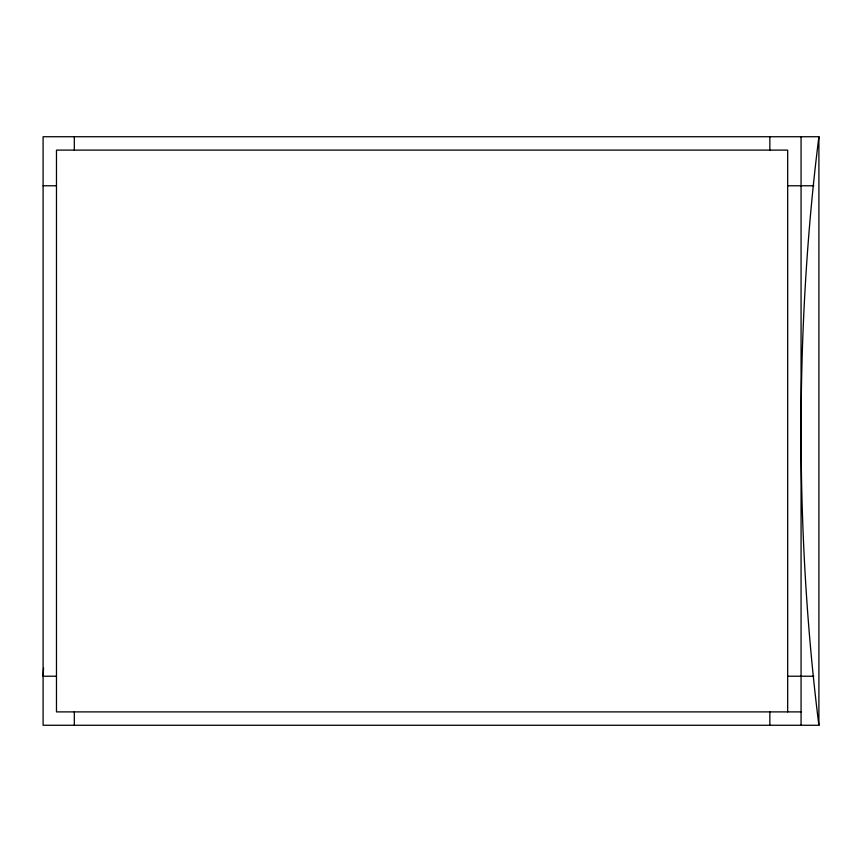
<?xml version="1.0" encoding="UTF-8"?>
<svg xmlns="http://www.w3.org/2000/svg" width="862" height="862" viewBox="0 0 862 862"><rect width="100%" height="100%" fill="white"/><g stroke="black" fill="none" stroke-linecap="round" stroke-linejoin="round"><path stroke-width="1.29" d="M43.563 668.169L43.1 676.228L56.472 676.228M818.9 136.735L43.1 136.735L43.1 725.265L818.9 725.265L818.9 136.735A744.283 218.883 90 0 0 801.067 431A744.283 218.883 -90 0 0 818.9 725.265M43.1 185.772L56.472 185.772M787.685 185.772L813.803 185.772M787.685 676.228L813.803 676.228M801.067 711.893L56.472 711.893L56.472 150.107L787.685 150.107L787.685 711.893M801.067 136.735L801.067 725.265M769.852 136.735L769.852 150.107M769.852 711.893L769.852 725.265M74.315 136.735L74.315 150.107M74.315 711.893L74.315 725.265"/></g></svg>
